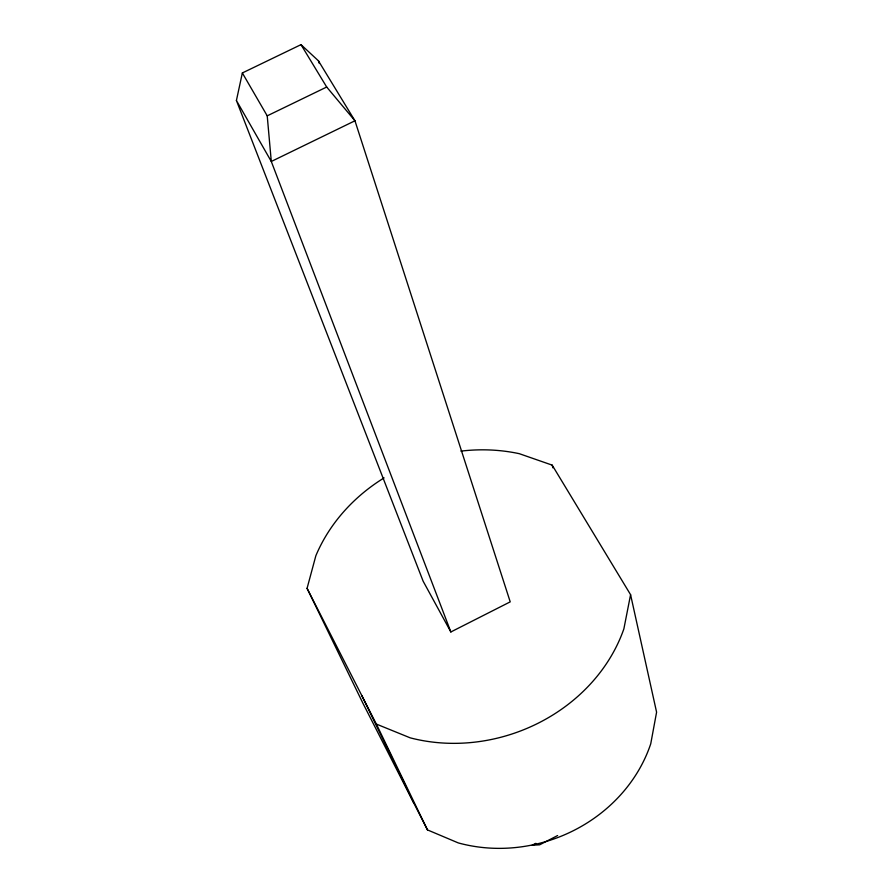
<?xml version="1.0" encoding="UTF-8"?>
<svg xmlns="http://www.w3.org/2000/svg" width="893" height="893" viewBox="0 0 893 893"><rect width="100%" height="100%" fill="white"/><g stroke="black" fill="none" stroke-linecap="round" stroke-linejoin="round"><path stroke-width="1.34" d="M460.911 451.121A165.707 144.186 -19.6 0 1 519.302 453.689L552.175 465.13L630.581 594.682L623.883 628.828A165.707 144.186 -19.6 0 1 410.2 737.841L376.355 724.078L307.069 588.342L315.854 555.747A165.707 144.186 -19.6 0 1 384.09 477.889M236.411 100.496L242.349 72.958L300.997 44.65L318.444 60.836L354.956 120.789L510.216 601.86L450.853 631.965L423.137 581.198L236.411 100.496L271.293 161.477L450.853 631.965M535.867 843.338L532.239 845.213L539.662 844.811L557.612 835.547M267.219 115.844L326.693 87.023L354.956 120.789L271.293 161.477L267.219 115.844L242.349 72.958M307.069 588.342L362.949 703.304L427.479 829.91L458.276 842.914A149.823 134.553 -19.6 0 0 650.74 743.813L656.589 712.179L630.581 594.682M300.997 44.65L326.693 87.023M361.799 695.558L413.961 803.387M376.355 724.078L427.479 829.91M318.444 60.836L319.326 63.481M552.175 465.13L552.879 467.832"/></g></svg>
